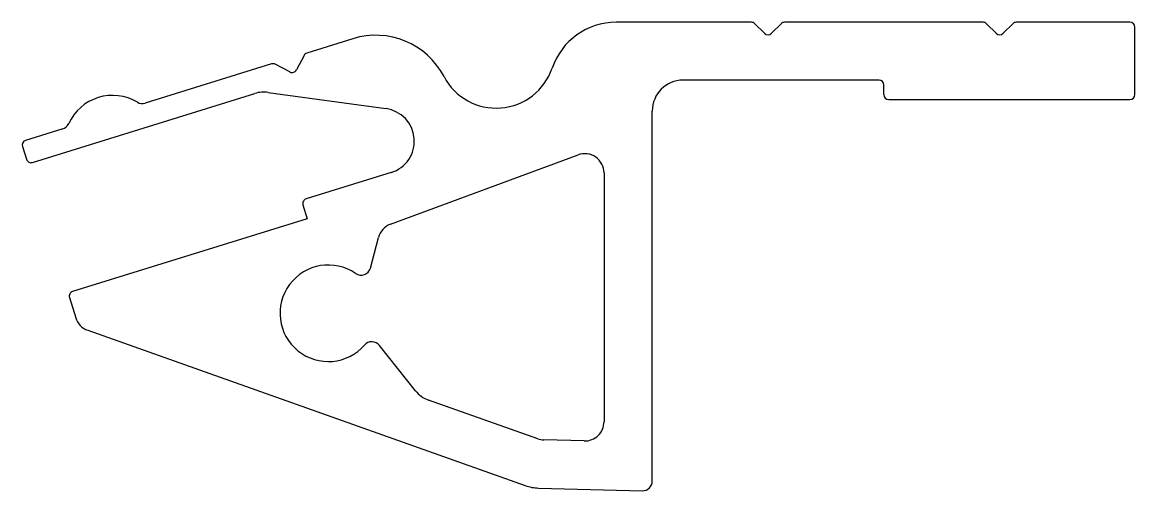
# Model space of a CAD drawing. Extents: x 630.5 to 688.2, y 415.3 to 439.6.
import ezdxf

# ---------------------------------------------------------------- set-up
doc = ezdxf.new("R2010")
doc.units = 0
doc.layers.get('0').update_dxf_attribs({"linetype": 'CONTINUOUS'})

msp = doc.modelspace()

# ---------------------------------------------------------------- linework, layer by layer
for p, q in [((668.302, 439.618), (661.283, 439.618)), ((668.979, 439.045), (668.479, 439.545)), ((669.832, 439.545), (669.332, 439.045)), ((680.302, 439.618), (670.009, 439.618)), ((680.979, 439.045), (680.479, 439.545)), ((681.832, 439.545), (681.332, 439.045)), ((687.906, 439.618), (682.009, 439.618)), ((688.156, 435.868), (688.156, 439.368)), ((647.64, 438.764), (645.259, 438.025)), ((645.112, 437.902), (644.714, 437.147)), ((643.431, 437.457), (636.883, 435.423)), ((644.377, 437.042), (643.621, 437.439)), ((674.906, 436.618), (664.756, 436.618)), ((675.156, 435.868), (675.156, 436.368)), ((631.044, 432.354), (642.558, 435.929)), ((643.252, 435.986), (649.359, 435.142)), ((675.406, 435.618), (687.906, 435.618)), ((663.156, 415.849), (663.156, 435.018)), ((632.612, 434.097), (630.688, 433.5)), ((630.524, 433.187), (630.731, 432.518)), ((649.591, 429.154), (659.309, 432.748)), ((649.63, 431.834), (645.224, 430.468)), ((660.656, 431.81), (660.656, 418.927)), ((645.059, 430.155), (645.281, 429.439)), ((645.281, 429.439), (633.12, 425.669)), ((648.555, 426.886), (648.97, 428.47)), ((632.956, 425.356), (633.282, 424.305)), ((633.902, 423.659), (656.573, 415.616)), ((650.886, 420.529), (649.02, 422.878)), ((657.223, 418.038), (651.559, 420.048)), ((659.63, 417.927), (657.532, 417.981)), ((657.27, 415.487), (662.643, 415.349))]:
    msp.add_line(p, q)
for centre, radius, start, end in [((661.283, 436.118), 3.5, 90, 161.24117), ((668.302, 439.368), 0.25, 45, 90), ((670.009, 439.368), 0.25, 90, 135), ((680.302, 439.368), 0.25, 45, 90), ((682.009, 439.368), 0.25, 90, 135), ((687.906, 439.368), 0.25, 360, 90), ((648.826, 434.944), 4, 27.72154, 107.25209), ((669.156, 439.222), 0.25, 225, 315), ((681.156, 439.222), 0.25, 225, 315), ((645.333, 437.786), 0.25, 107.25209, 152.25227), ((643.505, 437.218), 0.25, 62.25194, 107.25209), ((644.493, 437.263), 0.25, 242.25194, 332.25227), ((655.073, 438.227), 3.058, 207.72154, 341.24117), ((664.756, 435.018), 1.6, 90, 180), ((674.906, 436.368), 0.25, 360, 90), ((635.192, 433.328), 2.5, 59.06241, 155.44177), ((643.033, 434.401), 1.6, 82.12682, 107.25182), ((675.406, 435.868), 0.25, 180, 270), ((687.906, 435.868), 0.25, 270, 360), ((636.734, 435.901), 0.5, 239.06241, 287.25209), ((649.127, 433.458), 1.7, 287.22388, 82.12682), ((632.463, 434.575), 0.5, 287.25209, 335.44177), ((630.762, 433.261), 0.25, 107.25209, 197.25181), ((630.97, 432.593), 0.25, 197.25181, 287.25182), ((659.656, 431.81), 1, 360, 110.29733), ((645.298, 430.229), 0.25, 107.22388, 197.22388), ((649.938, 428.216), 1, 110.29733, 165.29733), ((646.37, 424.542), 2.5, 55.45972, 318.82623), ((648.071, 427.013), 0.5, 235.45972, 345.29733), ((633.194, 425.43), 0.25, 107.22388, 197.25181), ((634.237, 424.602), 1, 197.25181, 250.46659), ((648.628, 422.567), 0.5, 38.46659, 138.82623), ((652.06, 421.462), 1.5, 218.46659, 250.46659), ((659.656, 418.927), 1, 268.5244, 360), ((657.558, 418.981), 1, 250.46659, 268.5244), ((657.328, 417.745), 2.258, 250.46659, 268.5244), ((662.656, 415.849), 0.5, 268.5244, 360)]:
    msp.add_arc(centre, radius, start, end)

doc.saveas('drawing.dxf')
